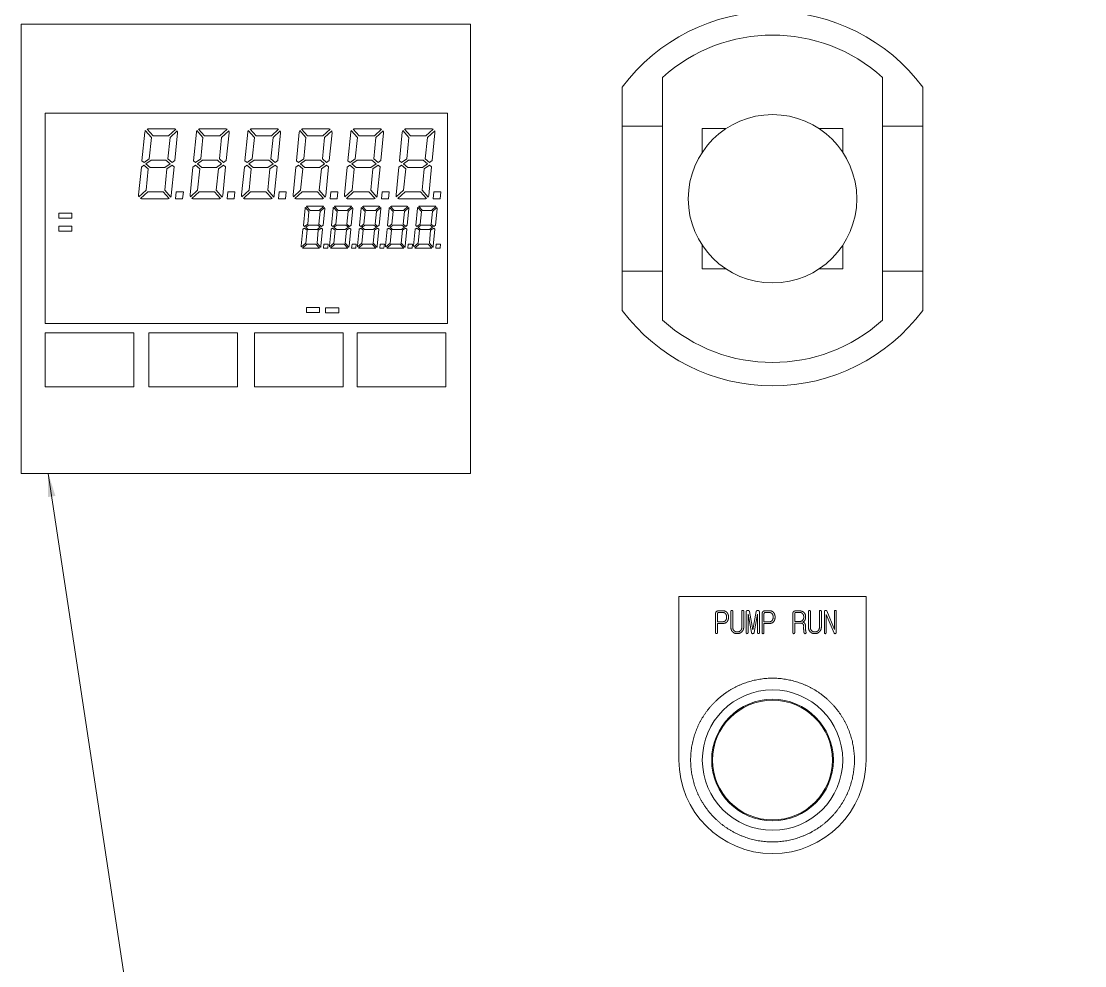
# Model space of a CAD drawing. Header units: inches. Extents: x 0 to 18221, y 0 to 6752.
# Drawn here: x 11075.8 to 11303, y 603.4 to 805.3 of the extents above; entities that cross this region are included whole.
import ezdxf

# ---------------------------------------------------------------- set-up
doc = ezdxf.new("R2010")
doc.units = ezdxf.units.IN
doc.header["$MEASUREMENT"] = 0
doc.layers.add('REMOTE_CONTROLBOX$0$가시적인 것(ISO)', color=3, linetype='Continuous', lineweight=5)
doc.layers.add('REMOTE_CONTROLBOX$0$기호(ISO)', color=5, linetype='Continuous', lineweight=5)
doc.styles.add('REMOTE_CONTROLBOX$0$치수 텍스트_PSTEK_POSCO', font='isocp.shx')
doc.dimstyles.new('REMOTE_CONTROLBOX$0$치수_PSTEK_POSCO$7', dxfattribs={"dimscale": 2, "dimtxt": 6, "dimasz": 2.5, "dimexe": 2, "dimexo": 2.5, "dimgap": 1, "dimtad": 1, "dimrnd": 1e-08, "dimdsep": 46, "dimtxsty": 'REMOTE_CONTROLBOX$0$치수 텍스트_PSTEK_POSCO', "dimcen": 0.09, "dimdle": 10, "dimclrd": 7, "dimclre": 7, "dimclrt": 2, "dimadec": 1, "dimazin": 2, "dimtfac": 1, "dimtmove": 0, "dimatfit": 3, "dimfxl": 1, "dimtolj": 1, "dimlwd": -1, "dimlwe": -1, "dimarcsym": 0})

msp = doc.modelspace()

# ---------------------------------------------------------------- linework, layer by layer
at = {"layer": 'REMOTE_CONTROLBOX$0$가시적인 것(ISO)'}
for p, q in [((11075.7684, 804.6611), (11171.7684, 804.6611)), ((11075.7684, 708.6611), (11075.7684, 804.6611)), ((11171.7684, 804.6611), (11171.7684, 708.6611)), ((11212.7684, 782.8611), (11212.7684, 793.2985)), ((11259.7684, 793.2985), (11259.7684, 782.8611)), ((11204.1684, 791.2272), (11204.1684, 782.8611)), ((11268.3684, 782.8611), (11268.3684, 791.2272)), ((11080.8585, 740.6905), (11080.8585, 785.6905)), ((11080.8585, 785.6905), (11166.8585, 785.6905)), ((11166.8585, 785.6905), (11166.8585, 740.6905)), ((11102.1721, 781.6112), (11101.5611, 775.5007)), ((11103.5681, 780.496), (11102.2729, 781.9273)), ((11102.6436, 782.2628), (11103.9388, 780.8316)), ((11108.3602, 782.3316), (11102.9682, 782.3316)), ((11107.2141, 780.8316), (11108.7559, 782.2268)), ((11109.0914, 781.8561), (11107.5496, 780.4608)), ((11113.1721, 781.6112), (11112.5611, 775.5007)), ((11114.5681, 780.496), (11113.2729, 781.9273)), ((11113.6436, 782.2628), (11114.9388, 780.8316)), ((11119.3602, 782.3316), (11113.9682, 782.3316)), ((11118.2141, 780.8316), (11119.7559, 782.2268)), ((11120.0914, 781.8561), (11118.5496, 780.4608)), ((11124.1721, 781.6112), (11123.5611, 775.5007)), ((11125.5681, 780.496), (11124.2729, 781.9273)), ((11124.6436, 782.2628), (11125.9388, 780.8316)), ((11130.3602, 782.3316), (11124.9682, 782.3316)), ((11129.2141, 780.8316), (11130.7559, 782.2268)), ((11131.0914, 781.8561), (11129.5496, 780.4608)), ((11135.1721, 781.6112), (11134.5611, 775.5007)), ((11136.5681, 780.496), (11135.2729, 781.9273)), ((11135.6436, 782.2628), (11136.9388, 780.8316)), ((11141.3602, 782.3316), (11135.9682, 782.3316)), ((11140.2141, 780.8316), (11141.7559, 782.2268)), ((11142.0914, 781.8561), (11140.5496, 780.4608)), ((11146.1721, 781.6112), (11145.5611, 775.5007)), ((11147.5681, 780.496), (11146.2729, 781.9273)), ((11146.6436, 782.2628), (11147.9388, 780.8316)), ((11152.3602, 782.3316), (11146.9682, 782.3316)), ((11151.2141, 780.8316), (11152.7559, 782.2268)), ((11153.0914, 781.8561), (11151.5496, 780.4608)), ((11157.1721, 781.6112), (11156.5611, 775.5007)), ((11158.5681, 780.496), (11157.2729, 781.9273)), ((11157.6436, 782.2628), (11158.9388, 780.8316)), ((11163.3602, 782.3316), (11157.9682, 782.3316)), ((11162.2141, 780.8316), (11163.7559, 782.2268)), ((11164.0914, 781.8561), (11162.5496, 780.4608)), ((11204.1684, 751.8611), (11204.1684, 782.8611)), ((11204.1684, 782.8611), (11212.7684, 782.8611)), ((11212.7684, 782.8611), (11212.7684, 751.8611)), ((11226.3185, 782.3611), (11221.2684, 782.3611)), ((11221.2684, 782.3611), (11221.2684, 777.3109)), ((11251.2684, 782.3611), (11246.2182, 782.3611)), ((11251.2684, 777.3109), (11251.2684, 782.3611)), ((11259.7684, 751.8611), (11259.7684, 782.8611)), ((11259.7684, 782.8611), (11268.3684, 782.8611)), ((11268.3684, 782.8611), (11268.3684, 751.8611)), ((11103.1093, 775.9083), (11103.5681, 780.496)), ((11103.9388, 780.8316), (11107.2141, 780.8316)), ((11107.5496, 780.4608), (11107.0914, 775.8785)), ((11108.5641, 775.5306), (11109.1562, 781.4519)), ((11114.1093, 775.9083), (11114.5681, 780.496)), ((11114.9388, 780.8316), (11118.2141, 780.8316)), ((11118.5496, 780.4608), (11118.0914, 775.8785)), ((11119.5641, 775.5306), (11120.1562, 781.4519)), ((11125.1093, 775.9083), (11125.5681, 780.496)), ((11125.9388, 780.8316), (11129.2141, 780.8316)), ((11129.5496, 780.4608), (11129.0914, 775.8785)), ((11130.5641, 775.5306), (11131.1562, 781.4519)), ((11136.1093, 775.9083), (11136.5681, 780.496)), ((11136.9388, 780.8316), (11140.2141, 780.8316)), ((11140.5496, 780.4608), (11140.0914, 775.8785)), ((11141.5641, 775.5306), (11142.1562, 781.4519)), ((11147.1093, 775.9083), (11147.5681, 780.496)), ((11147.9388, 780.8316), (11151.2141, 780.8316)), ((11151.5496, 780.4608), (11151.0914, 775.8785)), ((11152.5641, 775.5306), (11153.1562, 781.4519)), ((11158.1093, 775.9083), (11158.5681, 780.496)), ((11158.9388, 780.8316), (11162.2141, 780.8316)), ((11162.5496, 780.4608), (11162.0914, 775.8785)), ((11163.5641, 775.5306), (11164.1562, 781.4519)), ((11101.5611, 775.5007), (11102.0053, 775.1434)), ((11102.0053, 775.1434), (11103.1093, 775.9083)), ((11103.5156, 775.5816), (11102.4116, 774.8166)), ((11102.4116, 774.8166), (11103.3256, 774.0816)), ((11106.6628, 775.5816), (11103.5156, 775.5816)), ((11106.4727, 774.0816), (11107.5767, 774.8465)), ((11107.5767, 774.8465), (11106.6628, 775.5816)), ((11107.0914, 775.8785), (11108.0053, 775.1434)), ((11108.0053, 775.1434), (11108.5641, 775.5306)), ((11112.5611, 775.5007), (11113.0053, 775.1434)), ((11113.0053, 775.1434), (11114.1093, 775.9083)), ((11114.5156, 775.5816), (11113.4116, 774.8166)), ((11113.4116, 774.8166), (11114.3256, 774.0816)), ((11117.6628, 775.5816), (11114.5156, 775.5816)), ((11117.4727, 774.0816), (11118.5767, 774.8465)), ((11118.5767, 774.8465), (11117.6628, 775.5816)), ((11118.0914, 775.8785), (11119.0053, 775.1434)), ((11119.0053, 775.1434), (11119.5641, 775.5306)), ((11123.5611, 775.5007), (11124.0053, 775.1434)), ((11124.0053, 775.1434), (11125.1093, 775.9083)), ((11125.5156, 775.5816), (11124.4116, 774.8166)), ((11124.4116, 774.8166), (11125.3256, 774.0816)), ((11128.6628, 775.5816), (11125.5156, 775.5816)), ((11128.4727, 774.0816), (11129.5767, 774.8465)), ((11129.5767, 774.8465), (11128.6628, 775.5816)), ((11129.0914, 775.8785), (11130.0053, 775.1434)), ((11130.0053, 775.1434), (11130.5641, 775.5306)), ((11134.5611, 775.5007), (11135.0053, 775.1434)), ((11135.0053, 775.1434), (11136.1093, 775.9083)), ((11136.5156, 775.5816), (11135.4116, 774.8166)), ((11135.4116, 774.8166), (11136.3256, 774.0816)), ((11139.6628, 775.5816), (11136.5156, 775.5816)), ((11139.4727, 774.0816), (11140.5767, 774.8465)), ((11140.5767, 774.8465), (11139.6628, 775.5816)), ((11140.0914, 775.8785), (11141.0053, 775.1434)), ((11141.0053, 775.1434), (11141.5641, 775.5306)), ((11145.5611, 775.5007), (11146.0053, 775.1434)), ((11146.0053, 775.1434), (11147.1093, 775.9083)), ((11147.5156, 775.5816), (11146.4116, 774.8166)), ((11146.4116, 774.8166), (11147.3256, 774.0816)), ((11150.6628, 775.5816), (11147.5156, 775.5816)), ((11150.4727, 774.0816), (11151.5767, 774.8465)), ((11151.5767, 774.8465), (11150.6628, 775.5816)), ((11151.0914, 775.8785), (11152.0053, 775.1434)), ((11152.0053, 775.1434), (11152.5641, 775.5306)), ((11156.5611, 775.5007), (11157.0053, 775.1434)), ((11157.0053, 775.1434), (11158.1093, 775.9083)), ((11158.5156, 775.5816), (11157.4116, 774.8166)), ((11157.4116, 774.8166), (11158.3256, 774.0816)), ((11161.6628, 775.5816), (11158.5156, 775.5816)), ((11161.4727, 774.0816), (11162.5767, 774.8465)), ((11162.5767, 774.8465), (11161.6628, 775.5816)), ((11162.0914, 775.8785), (11163.0053, 775.1434)), ((11163.0053, 775.1434), (11163.5641, 775.5306)), ((11101.4243, 774.1326), (11100.8321, 768.2112)), ((11101.983, 774.5197), (11101.4243, 774.1326)), ((11102.897, 773.7846), (11101.983, 774.5197)), ((11102.4387, 769.2023), (11102.897, 773.7846)), ((11103.3256, 774.0816), (11106.4727, 774.0816)), ((11106.879, 773.7548), (11106.4203, 769.1671)), ((11107.983, 774.5197), (11106.879, 773.7548)), ((11107.8162, 768.0519), (11108.4273, 774.1624)), ((11108.4273, 774.1624), (11107.983, 774.5197)), ((11112.4243, 774.1326), (11111.8321, 768.2112)), ((11112.983, 774.5197), (11112.4243, 774.1326)), ((11113.897, 773.7846), (11112.983, 774.5197)), ((11113.4387, 769.2023), (11113.897, 773.7846)), ((11114.3256, 774.0816), (11117.4727, 774.0816)), ((11117.879, 773.7548), (11117.4203, 769.1671)), ((11118.983, 774.5197), (11117.879, 773.7548)), ((11118.8162, 768.0519), (11119.4273, 774.1624)), ((11119.4273, 774.1624), (11118.983, 774.5197)), ((11123.4243, 774.1326), (11122.8321, 768.2112)), ((11123.983, 774.5197), (11123.4243, 774.1326)), ((11124.897, 773.7846), (11123.983, 774.5197)), ((11124.4387, 769.2023), (11124.897, 773.7846)), ((11125.3256, 774.0816), (11128.4727, 774.0816)), ((11128.879, 773.7548), (11128.4203, 769.1671)), ((11129.983, 774.5197), (11128.879, 773.7548)), ((11129.8162, 768.0519), (11130.4273, 774.1624)), ((11130.4273, 774.1624), (11129.983, 774.5197)), ((11134.4243, 774.1326), (11133.8321, 768.2112)), ((11134.983, 774.5197), (11134.4243, 774.1326)), ((11135.897, 773.7846), (11134.983, 774.5197)), ((11135.4387, 769.2023), (11135.897, 773.7846)), ((11136.3256, 774.0816), (11139.4727, 774.0816)), ((11139.879, 773.7548), (11139.4203, 769.1671)), ((11140.983, 774.5197), (11139.879, 773.7548)), ((11140.8162, 768.0519), (11141.4273, 774.1624)), ((11141.4273, 774.1624), (11140.983, 774.5197)), ((11145.4243, 774.1326), (11144.8321, 768.2112)), ((11145.983, 774.5197), (11145.4243, 774.1326)), ((11146.897, 773.7846), (11145.983, 774.5197)), ((11146.4387, 769.2023), (11146.897, 773.7846)), ((11147.3256, 774.0816), (11150.4727, 774.0816)), ((11150.879, 773.7548), (11150.4203, 769.1671)), ((11151.983, 774.5197), (11150.879, 773.7548)), ((11151.8162, 768.0519), (11152.4273, 774.1624)), ((11152.4273, 774.1624), (11151.983, 774.5197)), ((11156.4243, 774.1326), (11155.8321, 768.2112)), ((11156.983, 774.5197), (11156.4243, 774.1326)), ((11157.897, 773.7846), (11156.983, 774.5197)), ((11157.4387, 769.2023), (11157.897, 773.7846)), ((11158.3256, 774.0816), (11161.4727, 774.0816)), ((11161.879, 773.7548), (11161.4203, 769.1671)), ((11162.983, 774.5197), (11161.879, 773.7548)), ((11162.8162, 768.0519), (11163.4273, 774.1624)), ((11163.4273, 774.1624), (11162.983, 774.5197)), ((11100.897, 767.807), (11102.4387, 769.2023)), ((11102.7742, 768.8316), (11101.2325, 767.4363)), ((11106.0495, 768.8316), (11102.7742, 768.8316)), ((11107.3448, 767.4003), (11106.0495, 768.8316)), ((11106.4203, 769.1671), (11107.7155, 767.7358)), ((11108.8942, 768.8316), (11108.7442, 767.3316)), ((11110.3942, 768.8316), (11108.8942, 768.8316)), ((11110.2442, 767.3316), (11110.3942, 768.8316)), ((11111.897, 767.807), (11113.4387, 769.2023)), ((11113.7742, 768.8316), (11112.2325, 767.4363)), ((11117.0495, 768.8316), (11113.7742, 768.8316)), ((11118.3448, 767.4003), (11117.0495, 768.8316)), ((11117.4203, 769.1671), (11118.7155, 767.7358)), ((11119.8942, 768.8316), (11119.7442, 767.3316)), ((11121.3942, 768.8316), (11119.8942, 768.8316)), ((11121.2442, 767.3316), (11121.3942, 768.8316)), ((11122.897, 767.807), (11124.4387, 769.2023)), ((11124.7742, 768.8316), (11123.2325, 767.4363)), ((11128.0495, 768.8316), (11124.7742, 768.8316)), ((11129.3448, 767.4003), (11128.0495, 768.8316)), ((11128.4203, 769.1671), (11129.7155, 767.7358)), ((11130.8942, 768.8316), (11130.7442, 767.3316)), ((11132.3942, 768.8316), (11130.8942, 768.8316)), ((11132.2442, 767.3316), (11132.3942, 768.8316)), ((11133.897, 767.807), (11135.4387, 769.2023)), ((11135.7742, 768.8316), (11134.2325, 767.4363)), ((11139.0495, 768.8316), (11135.7742, 768.8316)), ((11140.3448, 767.4003), (11139.0495, 768.8316)), ((11139.4203, 769.1671), (11140.7155, 767.7358)), ((11141.8942, 768.8316), (11141.7442, 767.3316)), ((11143.3942, 768.8316), (11141.8942, 768.8316)), ((11143.2442, 767.3316), (11143.3942, 768.8316)), ((11144.897, 767.807), (11146.4387, 769.2023)), ((11146.7742, 768.8316), (11145.2325, 767.4363)), ((11150.0495, 768.8316), (11146.7742, 768.8316)), ((11151.3448, 767.4003), (11150.0495, 768.8316)), ((11150.4203, 769.1671), (11151.7155, 767.7358)), ((11152.8942, 768.8316), (11152.7442, 767.3316)), ((11154.3942, 768.8316), (11152.8942, 768.8316)), ((11154.2442, 767.3316), (11154.3942, 768.8316)), ((11155.897, 767.807), (11157.4387, 769.2023)), ((11157.7742, 768.8316), (11156.2325, 767.4363)), ((11161.0495, 768.8316), (11157.7742, 768.8316)), ((11162.3448, 767.4003), (11161.0495, 768.8316)), ((11161.4203, 769.1671), (11162.7155, 767.7358)), ((11163.8942, 768.8316), (11163.7442, 767.3316)), ((11165.3942, 768.8316), (11163.8942, 768.8316)), ((11165.2442, 767.3316), (11165.3942, 768.8316)), ((11101.6282, 767.3316), (11107.0202, 767.3316)), ((11108.7442, 767.3316), (11110.2442, 767.3316)), ((11112.6282, 767.3316), (11118.0202, 767.3316)), ((11119.7442, 767.3316), (11121.2442, 767.3316)), ((11123.6282, 767.3316), (11129.0202, 767.3316)), ((11130.7442, 767.3316), (11132.2442, 767.3316)), ((11134.6282, 767.3316), (11140.0202, 767.3316)), ((11136.6838, 765.7322), (11137.461, 764.8735)), ((11140.1138, 765.7735), (11136.8786, 765.7735)), ((11139.4262, 764.8735), (11140.3512, 765.7106)), ((11141.7442, 767.3316), (11143.2442, 767.3316)), ((11142.6838, 765.7322), (11143.461, 764.8735)), ((11146.1138, 765.7735), (11142.8786, 765.7735)), ((11145.4262, 764.8735), (11146.3512, 765.7106)), ((11145.6282, 767.3316), (11151.0202, 767.3316)), ((11148.6838, 765.7322), (11149.461, 764.8735)), ((11152.1138, 765.7735), (11148.8786, 765.7735)), ((11151.4262, 764.8735), (11152.3512, 765.7106)), ((11152.7442, 767.3316), (11154.2442, 767.3316)), ((11154.6838, 765.7322), (11155.461, 764.8735)), ((11158.1138, 765.7735), (11154.8786, 765.7735)), ((11156.6282, 767.3316), (11162.0202, 767.3316)), ((11157.4262, 764.8735), (11158.3512, 765.7106)), ((11160.6838, 765.7322), (11161.461, 764.8735)), ((11164.1138, 765.7735), (11160.8786, 765.7735)), ((11163.4262, 764.8735), (11164.3512, 765.7106)), ((11163.7442, 767.3316), (11165.2442, 767.3316)), ((11083.7628, 764.2567), (11083.7628, 763.2015)), ((11086.5581, 764.2567), (11083.7628, 764.2567)), ((11086.5581, 763.2015), (11086.5581, 764.2567)), ((11136.401, 765.3412), (11136.0343, 761.675)), ((11137.2385, 764.6722), (11136.4614, 765.5309)), ((11136.9633, 761.9195), (11137.2385, 764.6722)), ((11137.461, 764.8735), (11139.4262, 764.8735)), ((11139.6275, 764.651), (11139.3525, 761.9016)), ((11140.5525, 765.4882), (11139.6275, 764.651)), ((11140.2361, 761.6929), (11140.5914, 765.2457)), ((11142.401, 765.3412), (11142.0343, 761.675)), ((11143.2385, 764.6722), (11142.4614, 765.5309)), ((11142.9633, 761.9195), (11143.2385, 764.6722)), ((11143.461, 764.8735), (11145.4262, 764.8735)), ((11145.6275, 764.651), (11145.3525, 761.9016)), ((11146.5525, 765.4882), (11145.6275, 764.651)), ((11146.2361, 761.6929), (11146.5914, 765.2457)), ((11148.401, 765.3412), (11148.0343, 761.675)), ((11149.2385, 764.6722), (11148.4614, 765.5309)), ((11148.9633, 761.9195), (11149.2385, 764.6722)), ((11149.461, 764.8735), (11151.4262, 764.8735)), ((11151.6275, 764.651), (11151.3525, 761.9016)), ((11152.5525, 765.4882), (11151.6275, 764.651)), ((11152.2361, 761.6929), (11152.5914, 765.2457)), ((11154.401, 765.3412), (11154.0343, 761.675)), ((11155.2385, 764.6722), (11154.4614, 765.5309)), ((11154.9633, 761.9195), (11155.2385, 764.6722)), ((11155.461, 764.8735), (11157.4262, 764.8735)), ((11157.6275, 764.651), (11157.3525, 761.9016)), ((11158.5525, 765.4882), (11157.6275, 764.651)), ((11158.2361, 761.6929), (11158.5914, 765.2457)), ((11160.401, 765.3412), (11160.0343, 761.675)), ((11161.2385, 764.6722), (11160.4614, 765.5309)), ((11160.9633, 761.9195), (11161.2385, 764.6722)), ((11161.461, 764.8735), (11163.4262, 764.8735)), ((11163.6275, 764.651), (11163.3525, 761.9016)), ((11164.5525, 765.4882), (11163.6275, 764.651)), ((11164.2361, 761.6929), (11164.5914, 765.2457)), ((11083.7628, 763.2015), (11086.5581, 763.2015)), ((11083.7628, 761.5255), (11083.7628, 760.4702)), ((11086.5581, 761.5255), (11083.7628, 761.5255)), ((11086.5581, 760.4702), (11086.5581, 761.5255)), ((11136.0343, 761.675), (11136.3009, 761.4606)), ((11136.3009, 761.4606), (11136.9633, 761.9195)), ((11137.2071, 761.7235), (11136.5447, 761.2645)), ((11136.5447, 761.2645), (11137.093, 760.8235)), ((11139.0954, 761.7235), (11137.2071, 761.7235)), ((11138.9813, 760.8235), (11139.6437, 761.2824)), ((11139.6437, 761.2824), (11139.0954, 761.7235)), ((11139.3525, 761.9016), (11139.9009, 761.4606)), ((11139.9009, 761.4606), (11140.2361, 761.6929)), ((11142.0343, 761.675), (11142.3009, 761.4606)), ((11142.3009, 761.4606), (11142.9633, 761.9195)), ((11143.2071, 761.7235), (11142.5447, 761.2645)), ((11142.5447, 761.2645), (11143.093, 760.8235)), ((11145.0954, 761.7235), (11143.2071, 761.7235)), ((11144.9813, 760.8235), (11145.6437, 761.2824)), ((11145.6437, 761.2824), (11145.0954, 761.7235)), ((11145.3525, 761.9016), (11145.9009, 761.4606)), ((11145.9009, 761.4606), (11146.2361, 761.6929)), ((11148.0343, 761.675), (11148.3009, 761.4606)), ((11148.3009, 761.4606), (11148.9633, 761.9195)), ((11149.2071, 761.7235), (11148.5447, 761.2645)), ((11148.5447, 761.2645), (11149.093, 760.8235)), ((11151.0954, 761.7235), (11149.2071, 761.7235)), ((11150.9813, 760.8235), (11151.6437, 761.2824)), ((11151.6437, 761.2824), (11151.0954, 761.7235)), ((11151.3525, 761.9016), (11151.9009, 761.4606)), ((11151.9009, 761.4606), (11152.2361, 761.6929)), ((11154.0343, 761.675), (11154.3009, 761.4606)), ((11154.3009, 761.4606), (11154.9633, 761.9195)), ((11155.2071, 761.7235), (11154.5447, 761.2645)), ((11154.5447, 761.2645), (11155.093, 760.8235)), ((11157.0954, 761.7235), (11155.2071, 761.7235)), ((11156.9813, 760.8235), (11157.6437, 761.2824)), ((11157.6437, 761.2824), (11157.0954, 761.7235)), ((11157.3525, 761.9016), (11157.9009, 761.4606)), ((11157.9009, 761.4606), (11158.2361, 761.6929)), ((11160.0343, 761.675), (11160.3009, 761.4606)), ((11160.3009, 761.4606), (11160.9633, 761.9195)), ((11161.2071, 761.7235), (11160.5447, 761.2645)), ((11160.5447, 761.2645), (11161.093, 760.8235)), ((11163.0954, 761.7235), (11161.2071, 761.7235)), ((11162.9813, 760.8235), (11163.6437, 761.2824)), ((11163.6437, 761.2824), (11163.0954, 761.7235)), ((11163.3525, 761.9016), (11163.9009, 761.4606)), ((11163.9009, 761.4606), (11164.2361, 761.6929)), ((11083.7628, 760.4702), (11086.5581, 760.4702)), ((11135.9522, 760.8541), (11135.597, 757.3012)), ((11136.2875, 761.0863), (11135.9522, 760.8541)), ((11136.8359, 760.6453), (11136.2875, 761.0863)), ((11136.5609, 757.8959), (11136.8359, 760.6453)), ((11137.093, 760.8235), (11138.9813, 760.8235)), ((11139.2251, 760.6274), (11138.9498, 757.8748)), ((11139.8875, 761.0863), (11139.2251, 760.6274)), ((11139.7874, 757.2057), (11140.154, 760.872)), ((11140.154, 760.872), (11139.8875, 761.0863)), ((11141.9522, 760.8541), (11141.597, 757.3012)), ((11142.2875, 761.0863), (11141.9522, 760.8541)), ((11142.8359, 760.6453), (11142.2875, 761.0863)), ((11142.5609, 757.8959), (11142.8359, 760.6453)), ((11143.093, 760.8235), (11144.9813, 760.8235)), ((11145.2251, 760.6274), (11144.9498, 757.8748)), ((11145.8875, 761.0863), (11145.2251, 760.6274)), ((11145.7874, 757.2057), (11146.154, 760.872)), ((11146.154, 760.872), (11145.8875, 761.0863)), ((11147.9522, 760.8541), (11147.597, 757.3012)), ((11148.2875, 761.0863), (11147.9522, 760.8541)), ((11148.8359, 760.6453), (11148.2875, 761.0863)), ((11148.5609, 757.8959), (11148.8359, 760.6453)), ((11149.093, 760.8235), (11150.9813, 760.8235)), ((11151.2251, 760.6274), (11150.9498, 757.8748)), ((11151.8875, 761.0863), (11151.2251, 760.6274)), ((11151.7874, 757.2057), (11152.154, 760.872)), ((11152.154, 760.872), (11151.8875, 761.0863)), ((11153.9522, 760.8541), (11153.597, 757.3012)), ((11154.2875, 761.0863), (11153.9522, 760.8541)), ((11154.8359, 760.6453), (11154.2875, 761.0863)), ((11154.5609, 757.8959), (11154.8359, 760.6453)), ((11155.093, 760.8235), (11156.9813, 760.8235)), ((11157.2251, 760.6274), (11156.9498, 757.8748)), ((11157.8875, 761.0863), (11157.2251, 760.6274)), ((11157.7874, 757.2057), (11158.154, 760.872)), ((11158.154, 760.872), (11157.8875, 761.0863)), ((11159.9522, 760.8541), (11159.597, 757.3012)), ((11160.2875, 761.0863), (11159.9522, 760.8541)), ((11160.8359, 760.6453), (11160.2875, 761.0863)), ((11160.5609, 757.8959), (11160.8359, 760.6453)), ((11161.093, 760.8235), (11162.9813, 760.8235)), ((11163.2251, 760.6274), (11162.9498, 757.8748)), ((11163.8875, 761.0863), (11163.2251, 760.6274)), ((11163.7874, 757.2057), (11164.154, 760.872)), ((11164.154, 760.872), (11163.8875, 761.0863)), ((11135.6359, 757.0587), (11136.5609, 757.8959)), ((11136.7622, 757.6735), (11135.8372, 756.8363)), ((11136.0746, 756.7735), (11139.3098, 756.7735)), ((11138.7274, 757.6735), (11136.7622, 757.6735)), ((11139.5045, 756.8147), (11138.7274, 757.6735)), ((11138.9498, 757.8748), (11139.727, 757.016)), ((11140.4342, 757.6735), (11140.3442, 756.7735)), ((11140.3442, 756.7735), (11141.2442, 756.7735)), ((11141.3342, 757.6735), (11140.4342, 757.6735)), ((11141.2442, 756.7735), (11141.3342, 757.6735)), ((11141.6359, 757.0587), (11142.5609, 757.8959)), ((11142.7622, 757.6735), (11141.8372, 756.8363)), ((11142.0746, 756.7735), (11145.3098, 756.7735)), ((11144.7274, 757.6735), (11142.7622, 757.6735)), ((11145.5045, 756.8147), (11144.7274, 757.6735)), ((11144.9498, 757.8748), (11145.727, 757.016)), ((11146.4342, 757.6735), (11146.3442, 756.7735)), ((11146.3442, 756.7735), (11147.2442, 756.7735)), ((11147.3342, 757.6735), (11146.4342, 757.6735)), ((11147.2442, 756.7735), (11147.3342, 757.6735)), ((11147.6359, 757.0587), (11148.5609, 757.8959)), ((11148.7622, 757.6735), (11147.8372, 756.8363)), ((11148.0746, 756.7735), (11151.3098, 756.7735)), ((11150.7274, 757.6735), (11148.7622, 757.6735)), ((11151.5045, 756.8147), (11150.7274, 757.6735)), ((11150.9498, 757.8748), (11151.727, 757.016)), ((11152.4342, 757.6735), (11152.3442, 756.7735)), ((11152.3442, 756.7735), (11153.2442, 756.7735)), ((11153.3342, 757.6735), (11152.4342, 757.6735)), ((11153.2442, 756.7735), (11153.3342, 757.6735)), ((11153.6359, 757.0587), (11154.5609, 757.8959)), ((11154.7622, 757.6735), (11153.8372, 756.8363)), ((11154.0746, 756.7735), (11157.3098, 756.7735)), ((11156.7274, 757.6735), (11154.7622, 757.6735)), ((11157.5045, 756.8147), (11156.7274, 757.6735)), ((11156.9498, 757.8748), (11157.727, 757.016)), ((11158.4342, 757.6735), (11158.3442, 756.7735)), ((11158.3442, 756.7735), (11159.2442, 756.7735)), ((11159.3342, 757.6735), (11158.4342, 757.6735)), ((11159.2442, 756.7735), (11159.3342, 757.6735)), ((11159.6359, 757.0587), (11160.5609, 757.8959)), ((11160.7622, 757.6735), (11159.8372, 756.8363)), ((11160.0746, 756.7735), (11163.3098, 756.7735)), ((11162.7274, 757.6735), (11160.7622, 757.6735)), ((11163.5045, 756.8147), (11162.7274, 757.6735)), ((11162.9498, 757.8748), (11163.727, 757.016)), ((11164.4342, 757.6735), (11164.3442, 756.7735)), ((11164.3442, 756.7735), (11165.2442, 756.7735)), ((11165.3342, 757.6735), (11164.4342, 757.6735)), ((11165.2442, 756.7735), (11165.3342, 757.6735)), ((11221.2684, 757.4112), (11221.2684, 752.3611)), ((11251.2684, 752.3611), (11251.2684, 757.4112)), ((11221.2684, 752.3611), (11226.3185, 752.3611)), ((11246.2182, 752.3611), (11251.2684, 752.3611)), ((11212.7684, 751.8611), (11204.1684, 751.8611)), ((11204.1684, 751.8611), (11204.1684, 743.495)), ((11212.7684, 741.4236), (11212.7684, 751.8611)), ((11268.3684, 751.8611), (11259.7684, 751.8611)), ((11259.7684, 751.8611), (11259.7684, 741.4236)), ((11268.3684, 743.495), (11268.3684, 751.8611)), ((11136.6864, 744.0827), (11136.6864, 743.0274)), ((11139.4817, 744.0827), (11136.6864, 744.0827)), ((11136.6864, 743.0274), (11139.4817, 743.0274)), ((11139.4817, 743.0274), (11139.4817, 744.0827)), ((11140.7862, 744.0206), (11140.7862, 742.9654)), ((11143.5814, 744.0206), (11140.7862, 744.0206)), ((11140.7862, 742.9654), (11143.5814, 742.9654)), ((11143.5814, 742.9654), (11143.5814, 744.0206)), ((11166.8585, 740.6905), (11080.8585, 740.6905)), ((11080.8585, 738.7048), (11099.8129, 738.7048)), ((11080.8585, 727.187), (11080.8585, 738.7048)), ((11099.8129, 738.7048), (11099.8129, 727.187)), ((11103.0149, 727.187), (11103.0149, 738.7048)), ((11103.0149, 738.7048), (11121.9694, 738.7048)), ((11121.9694, 738.7048), (11121.9694, 727.187)), ((11125.5688, 738.7048), (11144.5232, 738.7048)), ((11125.5688, 727.187), (11125.5688, 738.7048)), ((11144.5232, 738.7048), (11144.5232, 727.187)), ((11147.5066, 727.187), (11147.5066, 738.7048)), ((11147.5066, 738.7048), (11166.461, 738.7048)), ((11166.461, 738.7048), (11166.461, 727.187)), ((11099.8129, 727.187), (11080.8585, 727.187)), ((11121.9694, 727.187), (11103.0149, 727.187)), ((11144.5232, 727.187), (11125.5688, 727.187)), ((11166.461, 727.187), (11147.5066, 727.187)), ((11171.7684, 708.6611), (11075.7684, 708.6611)), ((11216.2684, 682.3611), (11256.2684, 682.3611)), ((11216.2684, 647.3611), (11216.2684, 682.3611)), ((11256.2684, 682.3611), (11256.2684, 647.3611)), ((11224.0922, 674.6099), (11224.0922, 678.6254)), ((11224.4937, 678.6125), (11224.4937, 676.9415)), ((11224.7658, 679.2601), (11225.7956, 679.2601)), ((11225.679, 678.9039), (11224.8176, 678.9039)), ((11227.3694, 675.7498), (11227.3694, 679.1565)), ((11227.7709, 679.1565), (11227.7709, 675.7368)), ((11229.714, 675.7951), (11229.714, 679.1954)), ((11230.1155, 679.1824), (11230.1155, 675.7627)), ((11230.6531, 674.584), (11230.6531, 679.0529)), ((11231.0287, 678.5542), (11231.0287, 674.584)), ((11231.7735, 674.6228), (11231.0287, 678.5542)), ((11231.3266, 679.1241), (11232.0585, 675.1993)), ((11232.0585, 675.1993), (11232.7904, 679.1241)), ((11233.0818, 678.5542), (11232.3435, 674.6228)), ((11233.0818, 674.584), (11233.0818, 678.5542)), ((11233.4575, 679.0529), (11233.4575, 674.584)), ((11234.0404, 674.6099), (11234.0404, 678.6254)), ((11234.4419, 678.6125), (11234.4419, 676.9415)), ((11234.714, 679.2601), (11235.7437, 679.2601)), ((11235.6272, 678.9039), (11234.7658, 678.9039)), ((11240.6013, 674.6034), (11240.6013, 678.593)), ((11241.0028, 678.6319), (11241.0028, 677.0063)), ((11242.1621, 678.9039), (11241.3137, 678.9039)), ((11241.3331, 679.2601), (11241.9937, 679.2601)), ((11243.9497, 675.7498), (11243.9497, 679.1565)), ((11244.3513, 679.1565), (11244.3513, 675.7368)), ((11246.2943, 675.7951), (11246.2943, 679.1954)), ((11246.6958, 679.1824), (11246.6958, 675.7627)), ((11247.337, 674.6099), (11247.337, 679.0788)), ((11247.7321, 678.5088), (11247.7321, 674.6099)), ((11249.4095, 674.5192), (11247.7321, 678.5088)), ((11247.8487, 679.2342), (11249.4937, 675.3094)), ((11249.4937, 675.3094), (11249.4937, 679.1954)), ((11249.8888, 679.1954), (11249.8888, 674.6617)), ((11224.4937, 676.9415), (11225.679, 676.9415)), ((11224.4937, 676.5853), (11224.4937, 674.6099)), ((11225.7956, 676.5853), (11224.4937, 676.5853)), ((11234.4419, 676.9415), (11235.6272, 676.9415)), ((11234.4419, 676.5853), (11234.4419, 674.6099)), ((11235.7437, 676.5853), (11234.4419, 676.5853)), ((11241.0028, 677.0063), (11242.1621, 677.0063)), ((11241.0028, 676.65), (11241.0028, 674.6034)), ((11242.3176, 676.65), (11241.0028, 676.65)), ((11242.9134, 675.8016), (11242.9199, 676.0736))]:
    msp.add_line(p, q, dxfattribs=at)
for centre, radius in [((11236.2684, 767.3611), 18), ((11236.2684, 647.3611), 15), ((11236.2684, 647.3611), 13), ((11236.2684, 647.3611), 12.8)]:
    msp.add_circle(centre, radius, dxfattribs=at)
for centre, radius, start, end in [((11236.2684, 767.3611), 40, 36.630498, 143.369502), ((11236.2684, 767.3611), 35, 47.822581, 132.177419), ((11102.9682, 781.5316), 0.8, 150.354657, 174.2894), ((11102.9682, 781.5316), 0.8, 90, 113.934743), ((11108.3602, 781.5316), 0.8, 60.354657, 90), ((11108.3602, 781.5316), 0.8, 354.2894, 23.934743), ((11113.9682, 781.5316), 0.8, 150.354657, 174.2894), ((11113.9682, 781.5316), 0.8, 90, 113.934743), ((11119.3602, 781.5316), 0.8, 60.354657, 90), ((11119.3602, 781.5316), 0.8, 354.2894, 23.934743), ((11124.9682, 781.5316), 0.8, 150.354657, 174.2894), ((11124.9682, 781.5316), 0.8, 90, 113.934743), ((11130.3602, 781.5316), 0.8, 60.354657, 90), ((11130.3602, 781.5316), 0.8, 354.2894, 23.934743), ((11135.9682, 781.5316), 0.8, 150.354657, 174.2894), ((11135.9682, 781.5316), 0.8, 90, 113.934743), ((11141.3602, 781.5316), 0.8, 60.354657, 90), ((11141.3602, 781.5316), 0.8, 354.2894, 23.934743), ((11146.9682, 781.5316), 0.8, 150.354657, 174.2894), ((11146.9682, 781.5316), 0.8, 90, 113.934743), ((11152.3602, 781.5316), 0.8, 60.354657, 90), ((11152.3602, 781.5316), 0.8, 354.2894, 23.934743), ((11157.9682, 781.5316), 0.8, 150.354657, 174.2894), ((11157.9682, 781.5316), 0.8, 90, 113.934743), ((11163.3602, 781.5316), 0.8, 60.354657, 90), ((11163.3602, 781.5316), 0.8, 354.2894, 23.934743), ((11101.6282, 768.1316), 0.8, 174.2894, 203.934743), ((11107.0202, 768.1316), 0.8, 330.354657, 354.2894), ((11112.6282, 768.1316), 0.8, 174.2894, 203.934743), ((11118.0202, 768.1316), 0.8, 330.354657, 354.2894), ((11123.6282, 768.1316), 0.8, 174.2894, 203.934743), ((11129.0202, 768.1316), 0.8, 330.354657, 354.2894), ((11134.6282, 768.1316), 0.8, 174.2894, 203.934743), ((11140.0202, 768.1316), 0.8, 330.354657, 354.2894), ((11145.6282, 768.1316), 0.8, 174.2894, 203.934743), ((11151.0202, 768.1316), 0.8, 330.354657, 354.2894), ((11156.6282, 768.1316), 0.8, 174.2894, 203.934743), ((11162.0202, 768.1316), 0.8, 330.354657, 354.2894), ((11101.6282, 768.1316), 0.8, 240.354657, 270), ((11107.0202, 768.1316), 0.8, 270, 293.934743), ((11112.6282, 768.1316), 0.8, 240.354657, 270), ((11118.0202, 768.1316), 0.8, 270, 293.934743), ((11123.6282, 768.1316), 0.8, 240.354657, 270), ((11129.0202, 768.1316), 0.8, 270, 293.934743), ((11134.6282, 768.1316), 0.8, 240.354657, 270), ((11136.8786, 765.2935), 0.48, 90, 113.934743), ((11140.0202, 768.1316), 0.8, 270, 293.934743), ((11140.1138, 765.2935), 0.48, 60.354657, 90), ((11142.8786, 765.2935), 0.48, 90, 113.934743), ((11145.6282, 768.1316), 0.8, 240.354657, 270), ((11146.1138, 765.2935), 0.48, 60.354657, 90), ((11148.8786, 765.2935), 0.48, 90, 113.934743), ((11151.0202, 768.1316), 0.8, 270, 293.934743), ((11152.1138, 765.2935), 0.48, 60.354657, 90), ((11154.8786, 765.2935), 0.48, 90, 113.934743), ((11156.6282, 768.1316), 0.8, 240.354657, 270), ((11158.1138, 765.2935), 0.48, 60.354657, 90), ((11160.8786, 765.2935), 0.48, 90, 113.934743), ((11162.0202, 768.1316), 0.8, 270, 293.934743), ((11164.1138, 765.2935), 0.48, 60.354657, 90), ((11136.8786, 765.2935), 0.48, 150.354657, 174.2894), ((11140.1138, 765.2935), 0.48, 354.2894, 23.934743), ((11142.8786, 765.2935), 0.48, 150.354657, 174.2894), ((11146.1138, 765.2935), 0.48, 354.2894, 23.934743), ((11148.8786, 765.2935), 0.48, 150.354657, 174.2894), ((11152.1138, 765.2935), 0.48, 354.2894, 23.934743), ((11154.8786, 765.2935), 0.48, 150.354657, 174.2894), ((11158.1138, 765.2935), 0.48, 354.2894, 23.934743), ((11160.8786, 765.2935), 0.48, 150.354657, 174.2894), ((11164.1138, 765.2935), 0.48, 354.2894, 23.934743), ((11136.0746, 757.2535), 0.48, 174.2894, 203.934743), ((11136.0746, 757.2535), 0.48, 240.354657, 270), ((11139.3098, 757.2535), 0.48, 270, 293.934743), ((11139.3098, 757.2535), 0.48, 330.354657, 354.2894), ((11142.0746, 757.2535), 0.48, 174.2894, 203.934743), ((11142.0746, 757.2535), 0.48, 240.354657, 270), ((11145.3098, 757.2535), 0.48, 270, 293.934743), ((11145.3098, 757.2535), 0.48, 330.354657, 354.2894), ((11148.0746, 757.2535), 0.48, 174.2894, 203.934743), ((11148.0746, 757.2535), 0.48, 240.354657, 270), ((11151.3098, 757.2535), 0.48, 270, 293.934743), ((11151.3098, 757.2535), 0.48, 330.354657, 354.2894), ((11154.0746, 757.2535), 0.48, 174.2894, 203.934743), ((11154.0746, 757.2535), 0.48, 240.354657, 270), ((11157.3098, 757.2535), 0.48, 270, 293.934743), ((11157.3098, 757.2535), 0.48, 330.354657, 354.2894), ((11160.0746, 757.2535), 0.48, 174.2894, 203.934743), ((11160.0746, 757.2535), 0.48, 240.354657, 270), ((11163.3098, 757.2535), 0.48, 270, 293.934743), ((11163.3098, 757.2535), 0.48, 330.354657, 354.2894), ((11236.2684, 767.3611), 40, 216.630498, 323.369502), ((11236.2684, 767.3611), 35, 227.822581, 312.177419), ((11236.2684, 647.3611), 17.5, 112, 114), ((11236.2684, 647.3611), 17.5, 110, 112), ((11236.2684, 647.3611), 17.5, 108, 110), ((11236.2684, 647.3611), 17.5, 106, 108), ((11236.2684, 647.3611), 17.5, 104, 106), ((11236.2684, 647.3611), 17.5, 102, 104), ((11236.2684, 647.3611), 17.5, 100, 102), ((11236.2684, 647.3611), 17.5, 98, 100), ((11236.2684, 647.3611), 17.5, 96, 98), ((11236.2684, 647.3611), 17.5, 94, 96), ((11236.2684, 647.3611), 17.5, 92, 94), ((11236.2684, 647.3611), 17.5, 90, 92), ((11236.2684, 647.3611), 17.5, 88, 90), ((11236.2684, 647.3611), 17.5, 86, 88), ((11236.2684, 647.3611), 17.5, 84, 86), ((11236.2684, 647.3611), 17.5, 82, 84), ((11236.2684, 647.3611), 17.5, 80, 82), ((11236.2684, 647.3611), 17.5, 78, 80), ((11236.2684, 647.3611), 17.5, 76, 78), ((11236.2684, 647.3611), 17.5, 74, 76), ((11236.2684, 647.3611), 17.5, 72, 74), ((11236.2684, 647.3611), 17.5, 70, 72), ((11236.2684, 647.3611), 17.5, 68, 70), ((11236.2684, 647.3611), 17.5, 66, 68), ((11236.2684, 647.3611), 17.5, 128, 130), ((11236.2684, 647.3611), 17.5, 126, 128), ((11236.2684, 647.3611), 17.5, 124, 126), ((11236.2684, 647.3611), 17.5, 122, 124), ((11236.2684, 647.3611), 17.5, 120, 122), ((11236.2684, 647.3611), 17.5, 118, 120), ((11236.2684, 647.3611), 17.5, 116, 118), ((11236.2684, 647.3611), 17.5, 114, 116), ((11236.2684, 647.3611), 17.5, 64, 66), ((11236.2684, 647.3611), 17.5, 62, 64), ((11236.2684, 647.3611), 17.5, 60, 62), ((11236.2684, 647.3611), 17.5, 58, 60), ((11236.2684, 647.3611), 17.5, 56, 58), ((11236.2684, 647.3611), 17.5, 54, 56), ((11236.2684, 647.3611), 17.5, 52, 54), ((11236.2684, 647.3611), 17.5, 50, 52), ((11236.2684, 647.3611), 17.5, 138, 140), ((11236.2684, 647.3611), 17.5, 136, 138), ((11236.2684, 647.3611), 17.5, 134, 136), ((11236.2684, 647.3611), 17.5, 132, 134), ((11236.2684, 647.3611), 17.5, 130, 132), ((11236.2684, 647.3611), 17.5, 48, 50), ((11236.2684, 647.3611), 17.5, 46, 48), ((11236.2684, 647.3611), 17.5, 44, 46), ((11236.2684, 647.3611), 17.5, 42, 44), ((11236.2684, 647.3611), 17.5, 40, 42), ((11236.2684, 647.3611), 17.5, 148, 150), ((11236.2684, 647.3611), 17.5, 146, 148), ((11236.2684, 647.3611), 17.5, 144, 146), ((11236.2684, 647.3611), 17.5, 142, 144), ((11236.2684, 647.3611), 17.5, 140, 142), ((11236.2684, 647.3611), 17.5, 38, 40), ((11236.2684, 647.3611), 17.5, 36, 38), ((11236.2684, 647.3611), 17.5, 34, 36), ((11236.2684, 647.3611), 17.5, 32, 34), ((11236.2684, 647.3611), 17.5, 30, 32), ((11236.2684, 647.3611), 17.5, 156, 158), ((11236.2684, 647.3611), 17.5, 154, 156), ((11236.2684, 647.3611), 17.5, 152, 154), ((11236.2684, 647.3611), 17.5, 150, 152), ((11236.2684, 647.3611), 17.5, 28, 30), ((11236.2684, 647.3611), 17.5, 26, 28), ((11236.2684, 647.3611), 17.5, 24, 26), ((11236.2684, 647.3611), 17.5, 22, 24), ((11236.2684, 647.3611), 17.5, 164, 166), ((11236.2684, 647.3611), 17.5, 162, 164), ((11236.2684, 647.3611), 17.5, 160, 162), ((11236.2684, 647.3611), 17.5, 158, 160), ((11236.2684, 647.3611), 17.5, 20, 22), ((11236.2684, 647.3611), 17.5, 18, 20), ((11236.2684, 647.3611), 17.5, 16, 18), ((11236.2684, 647.3611), 17.5, 14, 16), ((11236.2684, 647.3611), 17.5, 172, 174), ((11236.2684, 647.3611), 17.5, 170, 172), ((11236.2684, 647.3611), 17.5, 168, 170), ((11236.2684, 647.3611), 17.5, 166, 168), ((11236.2684, 647.3611), 17.5, 12, 14), ((11236.2684, 647.3611), 17.5, 10, 12), ((11236.2684, 647.3611), 17.5, 8, 10), ((11236.2684, 647.3611), 17.5, 6, 8), ((11236.2684, 647.3611), 17.5, 178, 180), ((11236.2684, 647.3611), 17.5, 176, 178), ((11236.2684, 647.3611), 17.5, 174, 176), ((11236.2684, 647.3611), 17.5, 4, 6), ((11236.2684, 647.3611), 17.5, 2, 4), ((11236.2684, 647.3611), 17.5, 0, 2), ((11236.2684, 647.3611), 20, 180, 0), ((11236.2684, 647.3611), 17.5, 180, 182), ((11236.2684, 647.3611), 17.5, 182, 184), ((11236.2684, 647.3611), 17.5, 184, 186), ((11236.2684, 647.3611), 17.5, 186, 188), ((11236.2684, 647.3611), 17.5, 352, 354), ((11236.2684, 647.3611), 17.5, 354, 356), ((11236.2684, 647.3611), 17.5, 356, 358), ((11236.2684, 647.3611), 17.5, 358, 0), ((11236.2684, 647.3611), 17.5, 188, 190), ((11236.2684, 647.3611), 17.5, 190, 192), ((11236.2684, 647.3611), 17.5, 192, 194), ((11236.2684, 647.3611), 17.5, 194, 196), ((11236.2684, 647.3611), 17.5, 344, 346), ((11236.2684, 647.3611), 17.5, 346, 348), ((11236.2684, 647.3611), 17.5, 348, 350), ((11236.2684, 647.3611), 17.5, 350, 352), ((11236.2684, 647.3611), 17.5, 196, 198), ((11236.2684, 647.3611), 17.5, 198, 200), ((11236.2684, 647.3611), 17.5, 200, 202), ((11236.2684, 647.3611), 17.5, 202, 204), ((11236.2684, 647.3611), 17.5, 336, 338), ((11236.2684, 647.3611), 17.5, 338, 340), ((11236.2684, 647.3611), 17.5, 340, 342), ((11236.2684, 647.3611), 17.5, 342, 344), ((11236.2684, 647.3611), 17.5, 204, 206), ((11236.2684, 647.3611), 17.5, 206, 208), ((11236.2684, 647.3611), 17.5, 208, 210), ((11236.2684, 647.3611), 17.5, 210, 212), ((11236.2684, 647.3611), 17.5, 328, 330), ((11236.2684, 647.3611), 17.5, 330, 332), ((11236.2684, 647.3611), 17.5, 332, 334), ((11236.2684, 647.3611), 17.5, 334, 336), ((11236.2684, 647.3611), 17.5, 212, 214), ((11236.2684, 647.3611), 17.5, 214, 216), ((11236.2684, 647.3611), 17.5, 216, 218), ((11236.2684, 647.3611), 17.5, 218, 220), ((11236.2684, 647.3611), 17.5, 320, 322), ((11236.2684, 647.3611), 17.5, 322, 324), ((11236.2684, 647.3611), 17.5, 324, 326), ((11236.2684, 647.3611), 17.5, 326, 328), ((11236.2684, 647.3611), 17.5, 220, 222), ((11236.2684, 647.3611), 17.5, 222, 224), ((11236.2684, 647.3611), 17.5, 224, 226), ((11236.2684, 647.3611), 17.5, 226, 228), ((11236.2684, 647.3611), 17.5, 228, 230), ((11236.2684, 647.3611), 17.5, 230, 232), ((11236.2684, 647.3611), 17.5, 308, 310), ((11236.2684, 647.3611), 17.5, 310, 312), ((11236.2684, 647.3611), 17.5, 312, 314), ((11236.2684, 647.3611), 17.5, 314, 316), ((11236.2684, 647.3611), 17.5, 316, 318), ((11236.2684, 647.3611), 17.5, 318, 320), ((11236.2684, 647.3611), 17.5, 232, 234), ((11236.2684, 647.3611), 17.5, 234, 236), ((11236.2684, 647.3611), 17.5, 236, 238), ((11236.2684, 647.3611), 17.5, 238, 240), ((11236.2684, 647.3611), 17.5, 240, 242), ((11236.2684, 647.3611), 17.5, 242, 244), ((11236.2684, 647.3611), 17.5, 244, 246), ((11236.2684, 647.3611), 17.5, 294, 296), ((11236.2684, 647.3611), 17.5, 296, 298), ((11236.2684, 647.3611), 17.5, 298, 300), ((11236.2684, 647.3611), 17.5, 300, 302), ((11236.2684, 647.3611), 17.5, 302, 304), ((11236.2684, 647.3611), 17.5, 304, 306), ((11236.2684, 647.3611), 17.5, 306, 308), ((11236.2684, 647.3611), 17.5, 246, 248), ((11236.2684, 647.3611), 17.5, 248, 250), ((11236.2684, 647.3611), 17.5, 250, 252), ((11236.2684, 647.3611), 17.5, 252, 254), ((11236.2684, 647.3611), 17.5, 254, 256), ((11236.2684, 647.3611), 17.5, 256, 258), ((11236.2684, 647.3611), 17.5, 258, 260), ((11236.2684, 647.3611), 17.5, 260, 262), ((11236.2684, 647.3611), 17.5, 262, 264), ((11236.2684, 647.3611), 17.5, 264, 266), ((11236.2684, 647.3611), 17.5, 266, 268), ((11236.2684, 647.3611), 17.5, 268, 270), ((11236.2684, 647.3611), 17.5, 270, 272), ((11236.2684, 647.3611), 17.5, 272, 274), ((11236.2684, 647.3611), 17.5, 274, 276), ((11236.2684, 647.3611), 17.5, 276, 278), ((11236.2684, 647.3611), 17.5, 278, 280), ((11236.2684, 647.3611), 17.5, 280, 282), ((11236.2684, 647.3611), 17.5, 282, 284), ((11236.2684, 647.3611), 17.5, 284, 286), ((11236.2684, 647.3611), 17.5, 286, 288), ((11236.2684, 647.3611), 17.5, 288, 290), ((11236.2684, 647.3611), 17.5, 290, 292), ((11236.2684, 647.3611), 17.5, 292, 294)]:
    msp.add_arc(centre, radius, start, end, dxfattribs=at)
for points in [[(11227.4277, 679.312), (11227.486, 679.3638), (11227.5702, 679.3638)], [(11227.5702, 679.3638), (11227.6479, 679.3638), (11227.7062, 679.3184)], [(11229.714, 679.1954), (11229.714, 679.2796), (11229.7722, 679.3314)], [(11229.7722, 679.3314), (11229.8305, 679.3702), (11229.9147, 679.3702)], [(11229.9147, 679.3702), (11229.9925, 679.3702), (11230.0507, 679.3184)], [(11230.7437, 679.2796), (11230.8279, 679.3573), (11230.9575, 679.3702)], [(11230.9575, 679.3702), (11231.087, 679.3767), (11231.1906, 679.3184)], [(11232.9264, 679.3184), (11233.0235, 679.3767), (11233.1531, 679.3638)], [(11233.1531, 679.3638), (11233.2761, 679.3573), (11233.3603, 679.2796)], [(11244.008, 679.312), (11244.0663, 679.3638), (11244.1505, 679.3638)], [(11244.1505, 679.3638), (11244.2282, 679.3638), (11244.2865, 679.3184)], [(11246.2943, 679.1954), (11246.2943, 679.2796), (11246.3526, 679.3314)], [(11246.3526, 679.3314), (11246.4108, 679.3702), (11246.495, 679.3702)], [(11246.495, 679.3702), (11246.5728, 679.3702), (11246.6311, 679.3184)], [(11247.4018, 679.2796), (11247.4601, 679.3443), (11247.5572, 679.3638)], [(11247.5572, 679.3638), (11247.6479, 679.3832), (11247.7321, 679.3443)], [(11247.7321, 679.3443), (11247.8163, 679.312), (11247.8487, 679.2342)], [(11249.4937, 679.1954), (11249.4937, 679.2796), (11249.552, 679.3314)], [(11249.552, 679.3314), (11249.6103, 679.3702), (11249.688, 679.3702)], [(11249.688, 679.3702), (11249.7658, 679.3702), (11249.8241, 679.3249)], [(11249.8241, 679.3249), (11249.8888, 679.2796), (11249.8888, 679.1954)], [(11224.0922, 678.6254), (11224.0922, 678.9363), (11224.2412, 679.0917)], [(11224.2412, 679.0917), (11224.4095, 679.2601), (11224.7658, 679.2601)], [(11224.5585, 678.8197), (11224.4937, 678.7485), (11224.4937, 678.6125)], [(11224.8176, 678.9039), (11224.6362, 678.9039), (11224.5585, 678.8197)], [(11226.2684, 678.5995), (11226.0481, 678.9039), (11225.679, 678.9039)], [(11225.679, 676.9415), (11226.0481, 676.9415), (11226.2684, 677.2459)], [(11225.7956, 679.2601), (11226.3072, 679.2601), (11226.5987, 678.8456)], [(11226.4627, 677.9195), (11226.4627, 678.3275), (11226.2684, 678.5995)], [(11226.2684, 677.2459), (11226.4627, 677.5244), (11226.4627, 677.9195)], [(11226.5987, 678.8456), (11226.8642, 678.47), (11226.8642, 677.913)], [(11226.8642, 677.913), (11226.8642, 677.3689), (11226.5987, 676.9998)], [(11227.3694, 679.1565), (11227.3694, 679.2537), (11227.4277, 679.312)], [(11227.7062, 679.3184), (11227.7709, 679.2601), (11227.7709, 679.1565)], [(11230.0507, 679.3184), (11230.1155, 679.2731), (11230.1155, 679.1824)], [(11230.6531, 679.0529), (11230.6531, 679.1954), (11230.7437, 679.2796)], [(11231.1906, 679.3184), (11231.3007, 679.2537), (11231.3266, 679.1241)], [(11232.7904, 679.1241), (11232.8163, 679.2472), (11232.9264, 679.3184)], [(11233.3603, 679.2796), (11233.4575, 679.1954), (11233.4575, 679.0529)], [(11234.0404, 678.6254), (11234.0404, 678.9363), (11234.1893, 679.0917)], [(11234.1893, 679.0917), (11234.3577, 679.2601), (11234.714, 679.2601)], [(11234.5067, 678.8197), (11234.4419, 678.7485), (11234.4419, 678.6125)], [(11234.7658, 678.9039), (11234.5844, 678.9039), (11234.5067, 678.8197)], [(11236.2165, 678.5995), (11235.9963, 678.9039), (11235.6272, 678.9039)], [(11235.6272, 676.9415), (11235.9963, 676.9415), (11236.2165, 677.2459)], [(11235.7437, 679.2601), (11236.2554, 679.2601), (11236.5469, 678.8456)], [(11236.4108, 677.9195), (11236.4108, 678.3275), (11236.2165, 678.5995)], [(11236.2165, 677.2459), (11236.4108, 677.5244), (11236.4108, 677.9195)], [(11236.5469, 678.8456), (11236.8124, 678.47), (11236.8124, 677.913)], [(11236.8124, 677.913), (11236.8124, 677.3689), (11236.5469, 676.9998)], [(11240.6013, 678.593), (11240.6013, 678.9428), (11240.7632, 679.0982)], [(11240.7632, 679.0982), (11240.9316, 679.2601), (11241.3331, 679.2601)], [(11241.0676, 678.8392), (11241.0028, 678.7809), (11241.0028, 678.6319)], [(11241.3137, 678.9039), (11241.1388, 678.9039), (11241.0676, 678.8392)], [(11241.9937, 679.2601), (11242.5248, 679.2601), (11242.8811, 679.0011)], [(11242.7256, 678.606), (11242.4989, 678.9039), (11242.1621, 678.9039)], [(11242.1621, 677.0063), (11242.4989, 677.0063), (11242.7256, 677.3042)], [(11242.9458, 677.9518), (11242.9458, 678.3275), (11242.7256, 678.606)], [(11242.7256, 677.3042), (11242.9458, 677.5827), (11242.9458, 677.9518)], [(11243.179, 677.2459), (11243.043, 677.0127), (11242.7321, 676.8573)], [(11242.8811, 679.0011), (11243.3409, 678.6643), (11243.3409, 677.9842)], [(11243.3409, 677.9842), (11243.3409, 677.5179), (11243.179, 677.2459)], [(11243.9497, 679.1565), (11243.9497, 679.2537), (11244.008, 679.312)], [(11244.2865, 679.3184), (11244.3513, 679.2601), (11244.3513, 679.1565)], [(11246.6311, 679.3184), (11246.6958, 679.2731), (11246.6958, 679.1824)], [(11247.337, 679.0788), (11247.337, 679.2018), (11247.4018, 679.2796)], [(11226.5987, 676.9998), (11226.3072, 676.5853), (11225.7956, 676.5853)], [(11227.7062, 674.8107), (11227.3694, 675.1863), (11227.3694, 675.7498)], [(11228.736, 674.3897), (11228.0754, 674.3897), (11227.7062, 674.8107)], [(11227.7709, 675.7368), (11227.7709, 675.2899), (11228.043, 675.0179)], [(11228.043, 675.0179), (11228.315, 674.7459), (11228.7425, 674.7459)], [(11229.7334, 674.8107), (11229.3383, 674.3897), (11228.736, 674.3897)], [(11228.7425, 674.7459), (11229.1634, 674.7459), (11229.4355, 675.0373)], [(11229.4355, 675.0373), (11229.714, 675.3288), (11229.714, 675.7951)], [(11230.1155, 675.7627), (11230.1155, 675.2057), (11229.7334, 674.8107)], [(11236.5469, 676.9998), (11236.2554, 676.5853), (11235.7437, 676.5853)], [(11242.7062, 676.5011), (11242.5184, 676.65), (11242.3176, 676.65)], [(11242.9199, 676.0736), (11242.9199, 676.3327), (11242.7062, 676.5011)], [(11242.7321, 676.8573), (11242.9717, 676.812), (11243.1272, 676.6241)], [(11242.9264, 675.0892), (11242.9134, 675.3223), (11242.9134, 675.8016)], [(11243.0365, 674.5127), (11242.9523, 674.72), (11242.9264, 675.0892)], [(11243.1272, 676.6241), (11243.3215, 676.3845), (11243.3215, 675.9506)], [(11243.3215, 675.9506), (11243.315, 675.4972), (11243.3344, 675.2705)], [(11243.3344, 675.2705), (11243.3538, 674.8819), (11243.4251, 674.6876)], [(11244.2865, 674.8107), (11243.9497, 675.1863), (11243.9497, 675.7498)], [(11245.3163, 674.3897), (11244.6557, 674.3897), (11244.2865, 674.8107)], [(11244.3513, 675.7368), (11244.3513, 675.2899), (11244.6233, 675.0179)], [(11244.6233, 675.0179), (11244.8953, 674.7459), (11245.3228, 674.7459)], [(11246.3137, 674.8107), (11245.9186, 674.3897), (11245.3163, 674.3897)], [(11245.3228, 674.7459), (11245.7437, 674.7459), (11246.0158, 675.0373)], [(11246.0158, 675.0373), (11246.2943, 675.3288), (11246.2943, 675.7951)], [(11246.6958, 675.7627), (11246.6958, 675.2057), (11246.3137, 674.8107)], [(11224.1505, 674.4415), (11224.0922, 674.5063), (11224.0922, 674.6099)], [(11224.293, 674.3832), (11224.2088, 674.3832), (11224.1505, 674.4415)], [(11224.429, 674.4415), (11224.3707, 674.3832), (11224.293, 674.3832)], [(11224.4937, 674.6099), (11224.4937, 674.5063), (11224.429, 674.4415)], [(11230.7114, 674.435), (11230.6531, 674.4933), (11230.6531, 674.584)], [(11230.8409, 674.3832), (11230.7632, 674.3832), (11230.7114, 674.435)], [(11230.964, 674.435), (11230.9121, 674.3832), (11230.8409, 674.3832)], [(11231.0287, 674.584), (11231.0287, 674.4933), (11230.964, 674.435)], [(11232.052, 674.3832), (11231.8189, 674.3767), (11231.7735, 674.6228)], [(11232.3435, 674.6228), (11232.2787, 674.3832), (11232.052, 674.3832)], [(11233.1401, 674.435), (11233.0818, 674.4933), (11233.0818, 674.584)], [(11233.2697, 674.3832), (11233.1919, 674.3832), (11233.1401, 674.435)], [(11233.3927, 674.435), (11233.3409, 674.3832), (11233.2697, 674.3832)], [(11233.4575, 674.584), (11233.4575, 674.4933), (11233.3927, 674.435)], [(11234.0987, 674.4415), (11234.0404, 674.5063), (11234.0404, 674.6099)], [(11234.2412, 674.3832), (11234.157, 674.3832), (11234.0987, 674.4415)], [(11234.3772, 674.4415), (11234.3189, 674.3832), (11234.2412, 674.3832)], [(11234.4419, 674.6099), (11234.4419, 674.5063), (11234.3772, 674.4415)], [(11240.6595, 674.4415), (11240.6013, 674.4998), (11240.6013, 674.6034)], [(11240.802, 674.3832), (11240.7178, 674.3832), (11240.6595, 674.4415)], [(11240.938, 674.4415), (11240.8798, 674.3832), (11240.802, 674.3832)], [(11241.0028, 674.6034), (11241.0028, 674.4998), (11240.938, 674.4415)], [(11243.1466, 674.3962), (11243.0689, 674.4285), (11243.0365, 674.5127)], [(11243.3085, 674.3962), (11243.2243, 674.3702), (11243.1466, 674.3962)], [(11243.4251, 674.4998), (11243.3862, 674.4285), (11243.3085, 674.3962)], [(11243.4251, 674.6876), (11243.464, 674.584), (11243.4251, 674.4998)], [(11247.3953, 674.4415), (11247.337, 674.5063), (11247.337, 674.6099)], [(11247.5313, 674.3767), (11247.4536, 674.3832), (11247.3953, 674.4415)], [(11247.6673, 674.435), (11247.609, 674.3767), (11247.5313, 674.3767)], [(11247.7321, 674.6099), (11247.7321, 674.4998), (11247.6673, 674.435)], [(11249.688, 674.3962), (11249.4937, 674.3443), (11249.4095, 674.5192)], [(11249.8888, 674.6617), (11249.8888, 674.448), (11249.688, 674.3962)]]:
    msp.add_open_spline(points, degree=2, dxfattribs=at)

# ---------------------------------------------------------------- leaders
at = {"layer": 'REMOTE_CONTROLBOX$0$기호(ISO)', "color": 7, "annotation_type": 0, "has_hookline": 1, "hookline_direction": 0, "text_width": 167.575}
msp.add_leader([(11081.5135, 708.6611), (11129.3651, 391.6918), (11133.3914, 391.6918)], dimstyle='REMOTE_CONTROLBOX$0$치수_PSTEK_POSCO$7', override={"dimtad": 0}, dxfattribs=at)

doc.saveas('drawing.dxf')
